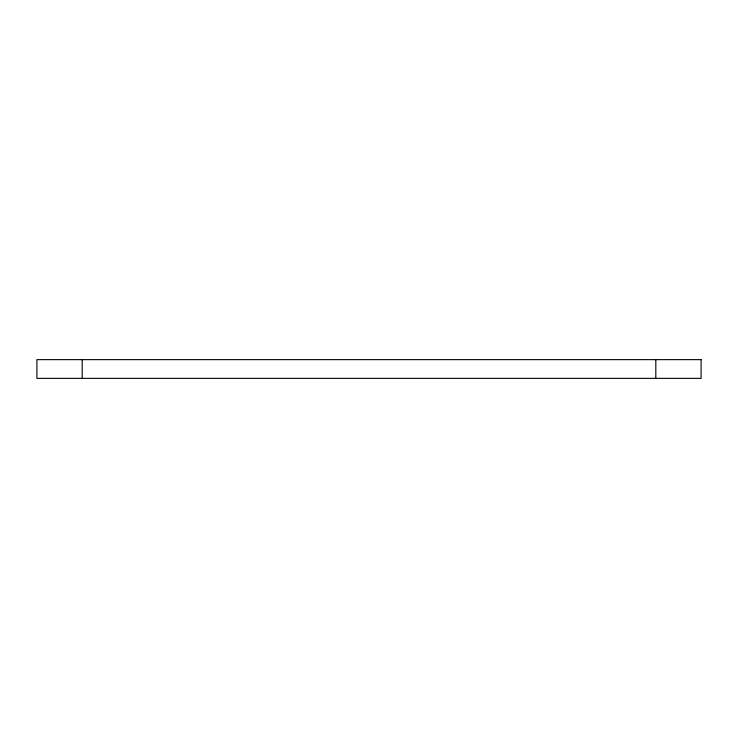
<?xml version="1.0" encoding="UTF-8"?>
<svg xmlns="http://www.w3.org/2000/svg" width="738" height="738" viewBox="0 0 738 738"><rect width="100%" height="100%" fill="white"/><g stroke="black" fill="none" stroke-linecap="round" stroke-linejoin="round"><path stroke-width="1.11" d="M655.814 359.637L655.814 378.363M82.186 359.637L82.186 378.363M701.1 359.637L36.9 359.637L36.9 378.363L701.1 378.363L701.1 359.637"/></g></svg>
